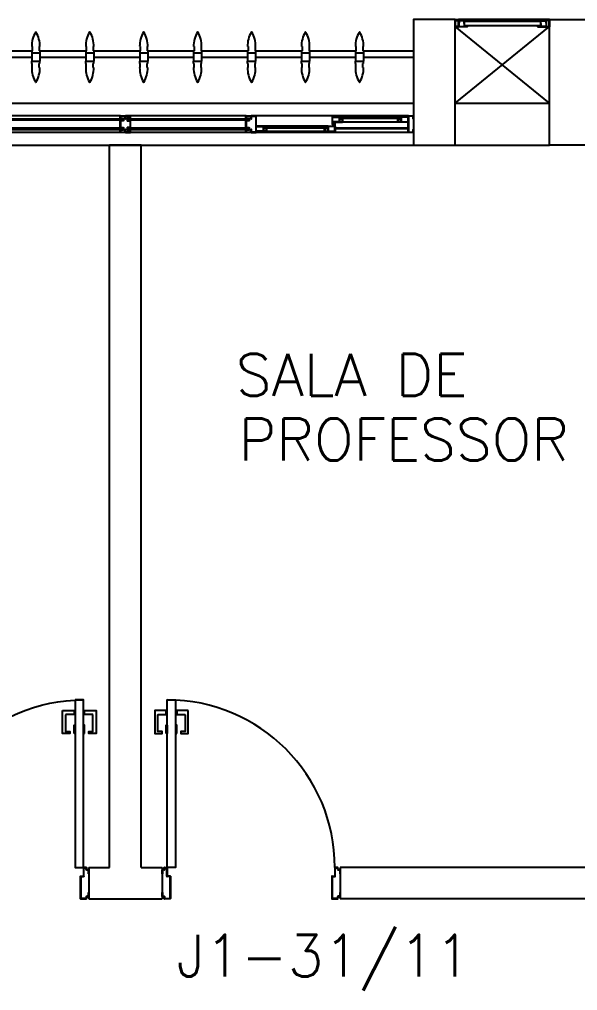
# Model space of a CAD drawing. Header units: millimetres. Extents: x 2801 to 3319, y 1187 to 1422.
# Drawn here: x 3012.444 to 3015.108, y 1353.362 to 1358 of the extents above; entities that cross this region are included whole.
import ezdxf

# ---------------------------------------------------------------- set-up
doc = ezdxf.new("R2010")
doc.units = ezdxf.units.MM
for name, color, linetype in [('AR-ALV', 2, 'Continuous'), ('AR-BRISES', 1, 'Continuous'), ('AR-ESQ', 1, 'Continuous'), ('AR-ESTC', 3, 'Continuous'), ('AR-PEITORIL', 1, 'Continuous'), ('AR-PORTA', 1, 'Continuous'), ('AR-SHAFT', 1, 'Continuous'), ('BR-PAINEL', 1, 'Continuous'), ('BR-SUPORTE', 1, 'Continuous'), ('DT-ESQ-BAGUETE-C', 2, 'Continuous'), ('DT-ESQ-BAGUETE-V', 1, 'Continuous'), ('DT-ESQ-CHAPA DOBRADA-V', 1, 'Continuous'), ('DT-ESQ-MARCO-V', 1, 'Continuous'), ('DT-ESQ-PERFIL CADEIRA-C', 2, 'Continuous'), ('DT-ESQ-PERFIL CADEIRA-V', 1, 'Continuous'), ('DT-ESQ-PERFIL U SIMPLES-C', 2, 'Continuous'), ('DT-ESQ-PERFIL U-C', 2, 'Continuous'), ('DT-ESQ-PERFIL U-V', 1, 'Continuous'), ('DT-ESQ-VENEZIANA-C', 2, 'Continuous'), ('DT-ESQ-VENEZIANA-V', 2, 'Continuous'), ('DT-ESQ-VIDRO-C', 2, 'Continuous'), ('DT-ESQ-VIDRO-V', 2, 'Continuous'), ('ENDEREÇO', 2, 'Continuous'), ('maçaneta', 1, 'Continuous'), ('mov', 1, 'Continuous'), ('PM-PERFIL U-C', 2, 'Continuous'), ('pm1', 2, 'Continuous'), ('TEXTO', 2, 'Continuous')]:
    doc.layers.add(name, color=color, linetype=linetype)
doc.styles.add('UNB-100', font='simplex.shx', dxfattribs={"height": 0.2})
doc.styles.add('UNB1-100', font='simplex.shx', dxfattribs={"height": 0.2})

# ---------------------------------------------------------------- blocks, each defined once
blk = doc.blocks.new('EF23-P')
at = {"layer": 'DT-ESQ-BAGUETE-C', "ltscale": 0.1}
for points in [[(0.4225, -0.08), (0.409, -0.08), (0.409, -0.0785), (0.422, -0.0785, 0.414214), (0.4225, -0.078), (0.4225, -0.067, 0.414214), (0.422, -0.0665), (0.409, -0.0665), (0.409, -0.065), (0.4225, -0.065, -0.414214), (0.424, -0.0665), (0.424, -0.0785, -0.414214)], [(0.7015, -0.08), (0.715, -0.08), (0.715, -0.0785), (0.702, -0.0785, -0.414214), (0.7015, -0.078), (0.7015, -0.067, -0.414214), (0.702, -0.0665), (0.715, -0.0665), (0.715, -0.065), (0.7015, -0.065, 0.414214), (0.7, -0.0665), (0.7, -0.0785, 0.414214)], [(0.0735, -0.125), (0.06, -0.125), (0.06, -0.1235), (0.073, -0.1235, 0.414214), (0.0735, -0.123), (0.0735, -0.112, 0.414214), (0.073, -0.1115), (0.06, -0.1115), (0.06, -0.11), (0.0735, -0.11, -0.414214), (0.075, -0.1115), (0.075, -0.1235, -0.414214)], [(0.339, -0.125), (0.3525, -0.125), (0.3525, -0.1235), (0.3395, -0.1235, -0.414214), (0.339, -0.123), (0.339, -0.112, -0.414214), (0.3395, -0.1115), (0.3525, -0.1115), (0.3525, -0.11), (0.339, -0.11, 0.414214), (0.3375, -0.1115), (0.3375, -0.1235, 0.414214)]]:
    blk.add_lwpolyline(points, format="xyb", close=True, dxfattribs=at)
at = {"layer": 'DT-ESQ-BAGUETE-V', "ltscale": 0.1}
for p, q in [((0.4225, -0.065), (0.7015, -0.065)), ((0.0735, -0.11), (0.339, -0.11))]:
    blk.add_line(p, q, dxfattribs=at)
at = {"layer": 'DT-ESQ-CHAPA DOBRADA-V', "ltscale": 0.1}
for p, q in [((0.025, -0.077), (0.374, -0.077)), ((0.025, -0.08), (0.374, -0.08))]:
    blk.add_line(p, q, dxfattribs=at)
at = {"layer": 'DT-ESQ-MARCO-V', "ltscale": 0.1}
for p, q in [((0.7985, -0.06), (1.3515, -0.06)), ((1.3985, -0.06), (1.9515, -0.06)), ((0.7985, -0.14), (1.3515, -0.14)), ((1.3985, -0.14), (1.9515, -0.14))]:
    blk.add_line(p, q, dxfattribs=at)
at = {"layer": 'DT-ESQ-PERFIL CADEIRA-C', "ltscale": 0.1}
for p, q in [((0.376, -0.0885), (0.4225, -0.0885)), ((0.75, -0.0885), (0.7015, -0.0885)), ((0.025, -0.1335), (0.0735, -0.1335)), ((0.3855, -0.1335), (0.339, -0.1335))]:
    blk.add_line(p, q, dxfattribs=at)
for points in [[(0.4225, -0.087, -1), (0.4225, -0.09), (0.376, -0.09, -0.414214), (0.374, -0.088), (0.374, -0.067, -0.414214), (0.376, -0.065), (0.4075, -0.065, -0.414214), (0.409, -0.0665), (0.409, -0.087)], [(0.409, -0.0885, -0.198913), (0.4079, -0.0881, -0.198913), (0.4075, -0.087), (0.4075, -0.067, 0.414214), (0.407, -0.0665), (0.376, -0.0665, 0.414214), (0.3755, -0.067), (0.3755, -0.088, 0.414214), (0.376, -0.0885)], [(0.7015, -0.09), (0.75, -0.09), (0.75, -0.0885), (0.715, -0.0885, 0.198912), (0.7161, -0.0881, 0.198913), (0.7165, -0.087), (0.7165, -0.067, -0.414214), (0.717, -0.0665), (0.75, -0.0665), (0.75, -0.065), (0.7165, -0.065, 0.414214), (0.715, -0.0665), (0.715, -0.0785), (0.715, -0.08), (0.715, -0.087), (0.7015, -0.087, 1)], [(0.0735, -0.135), (0.025, -0.135), (0.025, -0.1335), (0.06, -0.1335, -0.198912), (0.0589, -0.1331, -0.198913), (0.0585, -0.132), (0.0585, -0.112, 0.414214), (0.058, -0.1115), (0.025, -0.1115), (0.025, -0.11), (0.0585, -0.11, -0.414214), (0.06, -0.1115), (0.06, -0.1235), (0.06, -0.125), (0.06, -0.132), (0.0735, -0.132, -1)], [(0.339, -0.132, 1), (0.339, -0.135), (0.3855, -0.135, 0.414214), (0.3875, -0.133), (0.3875, -0.112, 0.414214), (0.3855, -0.11), (0.354, -0.11, 0.414214), (0.3525, -0.1115), (0.3525, -0.132)], [(0.3525, -0.1335, 0.198913), (0.3536, -0.1331, 0.198913), (0.354, -0.132), (0.354, -0.112, -0.414214), (0.3545, -0.1115), (0.3855, -0.1115, -0.414214), (0.386, -0.112), (0.386, -0.133, -0.414214), (0.3855, -0.1335)]]:
    blk.add_lwpolyline(points, format="xyb", close=True, dxfattribs=at)
at = {"layer": 'DT-ESQ-PERFIL CADEIRA-V', "ltscale": 0.1}
for p, q in [((0.4075, -0.09), (0.7015, -0.09)), ((0.0735, -0.135), (0.339, -0.135))]:
    blk.add_line(p, q, dxfattribs=at)
at = {"layer": 'DT-ESQ-PERFIL U SIMPLES-C', "ltscale": 0.1}
for points in [[(0.376, -0.102), (0.384, -0.102), (0.384, -0.1005), (0.376, -0.1005, -0.414214), (0.3755, -0.1), (0.3755, -0.092, -0.414214), (0.376, -0.0915), (0.384, -0.0915), (0.384, -0.09), (0.376, -0.09, 0.414214), (0.374, -0.092), (0.374, -0.1, 0.414214)], [(0.3855, -0.098), (0.3775, -0.098), (0.3775, -0.0995), (0.3855, -0.0995, -0.414214), (0.386, -0.1), (0.386, -0.108, -0.414214), (0.3855, -0.1085), (0.3775, -0.1085), (0.3775, -0.11), (0.3855, -0.11, 0.414214), (0.3875, -0.108), (0.3875, -0.1, 0.414214)]]:
    blk.add_lwpolyline(points, format="xyb", close=True, dxfattribs=at)
at = {"layer": 'DT-ESQ-PERFIL U-C', "ltscale": 0.1}
for points in [[(0, -0.0615, -0.414214), (0.0015, -0.06), (0.0235, -0.06, -0.414214), (0.025, -0.0615), (0.025, -0.1385, -0.414214), (0.0235, -0.14), (0.0015, -0.14, -0.414214), (0, -0.1385), (0, -0.125), (0.0015, -0.125), (0.0015, -0.138, 0.414214), (0.002, -0.1385), (0.023, -0.1385, 0.414214), (0.0235, -0.138), (0.0235, -0.062, 0.414214), (0.023, -0.0615), (0.002, -0.0615, 0.414214), (0.0015, -0.062), (0.0015, -0.075), (0, -0.075)], [(0.775, -0.0615, 0.414214), (0.7735, -0.06), (0.7515, -0.06, 0.414214), (0.75, -0.0615), (0.75, -0.1385, 0.414214), (0.7515, -0.14), (0.7735, -0.14, 0.414214), (0.775, -0.1385), (0.775, -0.125), (0.7735, -0.125), (0.7735, -0.138, -0.414214), (0.773, -0.1385), (0.752, -0.1385, -0.414214), (0.7515, -0.138), (0.7515, -0.062, -0.414214), (0.752, -0.0615), (0.773, -0.0615, -0.414214), (0.7735, -0.062), (0.7735, -0.075), (0.775, -0.075)], [(0.8, -0.1285), (0.8, -0.1385, -0.414214), (0.7985, -0.14), (0.7765, -0.14, -0.414214), (0.775, -0.1385), (0.775, -0.125), (0.7765, -0.125), (0.7765, -0.138, 0.414214), (0.777, -0.1385), (0.798, -0.1385, 0.414214), (0.7985, -0.138), (0.7985, -0.1285), (0.7855, -0.1285, -0.414214), (0.784, -0.127), (0.784, -0.117, -0.414214), (0.7855, -0.1155), (0.7985, -0.1155), (0.7985, -0.0845), (0.7855, -0.0845, -0.414214), (0.784, -0.083), (0.784, -0.073, -0.414214), (0.7855, -0.0715), (0.7985, -0.0715), (0.7985, -0.062, 0.414214), (0.798, -0.0615), (0.777, -0.0615, 0.414214), (0.7765, -0.062), (0.7765, -0.075), (0.775, -0.075), (0.775, -0.0615, -0.414214), (0.7765, -0.06), (0.7985, -0.06, -0.414214), (0.8, -0.0615), (0.8, -0.0715, -0.414214), (0.7985, -0.073), (0.7855, -0.073), (0.7855, -0.083), (0.7985, -0.083), (0.7985, -0.083, -0.414214), (0.8, -0.0845), (0.8, -0.1155, -0.414214), (0.7985, -0.117), (0.7985, -0.117), (0.7855, -0.117), (0.7855, -0.127), (0.7985, -0.127, -0.414214)], [(1.35, -0.1285), (1.35, -0.1385, 0.414214), (1.3515, -0.14), (1.3735, -0.14, 0.414214), (1.375, -0.1385), (1.375, -0.125), (1.3735, -0.125), (1.3735, -0.138, -0.414214), (1.373, -0.1385), (1.352, -0.1385, -0.414214), (1.3515, -0.138), (1.3515, -0.1285), (1.3645, -0.1285, 0.414214), (1.366, -0.127), (1.366, -0.117, 0.414214), (1.3645, -0.1155), (1.3515, -0.1155), (1.3515, -0.0845), (1.3645, -0.0845, 0.414214), (1.366, -0.083), (1.366, -0.073, 0.414214), (1.3645, -0.0715), (1.3515, -0.0715), (1.3515, -0.062, -0.414214), (1.352, -0.0615), (1.373, -0.0615, -0.414214), (1.3735, -0.062), (1.3735, -0.075), (1.375, -0.075), (1.375, -0.0615, 0.414214), (1.3735, -0.06), (1.3515, -0.06, 0.414214), (1.35, -0.0615), (1.35, -0.0715, 0.414214), (1.3515, -0.073), (1.3645, -0.073), (1.3645, -0.083), (1.3515, -0.083), (1.3515, -0.083, 0.414214), (1.35, -0.0845), (1.35, -0.1155, 0.414214), (1.3515, -0.117), (1.3515, -0.117), (1.3645, -0.117), (1.3645, -0.127), (1.3515, -0.127, 0.414214)], [(1.4, -0.1285), (1.4, -0.1385, -0.414214), (1.3985, -0.14), (1.3765, -0.14, -0.414214), (1.375, -0.1385), (1.375, -0.125), (1.3765, -0.125), (1.3765, -0.138, 0.414214), (1.377, -0.1385), (1.398, -0.1385, 0.414214), (1.3985, -0.138), (1.3985, -0.1285), (1.3855, -0.1285, -0.414214), (1.384, -0.127), (1.384, -0.117, -0.414214), (1.3855, -0.1155), (1.3985, -0.1155), (1.3985, -0.0845), (1.3855, -0.0845, -0.414214), (1.384, -0.083), (1.384, -0.073, -0.414214), (1.3855, -0.0715), (1.3985, -0.0715), (1.3985, -0.062, 0.414214), (1.398, -0.0615), (1.377, -0.0615, 0.414214), (1.3765, -0.062), (1.3765, -0.075), (1.375, -0.075), (1.375, -0.0615, -0.414214), (1.3765, -0.06), (1.3985, -0.06, -0.414214), (1.4, -0.0615), (1.4, -0.0715, -0.414214), (1.3985, -0.073), (1.3855, -0.073), (1.3855, -0.083), (1.3985, -0.083), (1.3985, -0.083, -0.414214), (1.4, -0.0845), (1.4, -0.1155, -0.414214), (1.3985, -0.117), (1.3985, -0.117), (1.3855, -0.117), (1.3855, -0.127), (1.3985, -0.127, -0.414214)]]:
    blk.add_lwpolyline(points, format="xyb", close=True, dxfattribs=at)
at = {"layer": 'DT-ESQ-PERFIL U-V', "ltscale": 0.1}
for p, q in [((0.0235, -0.06), (0.7515, -0.06)), ((0.0235, -0.14), (0.7515, -0.14))]:
    blk.add_line(p, q, dxfattribs=at)
at = {"layer": 'DT-ESQ-VIDRO-C', "ltscale": 0.1}
for points in [[(0.7125, -0.085), (0.7125, -0.082), (0.4115, -0.082), (0.4115, -0.085)], [(1.3625, -0.081), (1.3625, -0.075), (0.7875, -0.075), (0.7875, -0.081)], [(1.9625, -0.081), (1.9625, -0.075), (1.3875, -0.075), (1.3875, -0.081)], [(0.063, -0.13), (0.063, -0.127), (0.3495, -0.127), (0.3495, -0.13)]]:
    blk.add_lwpolyline(points, close=True, dxfattribs=at)
at = {"layer": 'DT-ESQ-VIDRO-V', "ltscale": 0.1}
for points in [[(1.3625, -0.119), (1.3625, -0.125), (0.7875, -0.125), (0.7875, -0.119)], [(1.9625, -0.119), (1.9625, -0.125), (1.3875, -0.125), (1.3875, -0.119)]]:
    blk.add_lwpolyline(points, close=True, dxfattribs=at)
blk = doc.blocks.new('BR-MODULO8')
at = {"layer": 'BR-PAINEL'}
for p, q in [((-1.8217, 0.27), (-1.8192, 0.27)), ((-1.8217, 0.25), (-1.8217, 0.24)), ((-1.8217, 0.25), (-1.8192, 0.25)), ((-1.8217, 0.24), (-1.7833, 0.24)), ((-1.8217, 0.24), (-1.8217, 0.2)), ((-1.8192, 0.27), (-1.8192, 0.25)), ((-1.7858, 0.27), (-1.7858, 0.25)), ((-1.7833, 0.27), (-1.7858, 0.27)), ((-1.7833, 0.25), (-1.7858, 0.25)), ((-1.7833, 0.25), (-1.7833, 0.24)), ((-1.7833, 0.24), (-1.7833, 0.2)), ((-1.5642, 0.27), (-1.5617, 0.27)), ((-1.5642, 0.25), (-1.5642, 0.24)), ((-1.5642, 0.25), (-1.5617, 0.25)), ((-1.5642, 0.24), (-1.5258, 0.24)), ((-1.5642, 0.24), (-1.5642, 0.2)), ((-1.5617, 0.27), (-1.5617, 0.25)), ((-1.5283, 0.27), (-1.5283, 0.25)), ((-1.5258, 0.27), (-1.5283, 0.27)), ((-1.5258, 0.25), (-1.5283, 0.25)), ((-1.5258, 0.25), (-1.5258, 0.24)), ((-1.5258, 0.24), (-1.5258, 0.2)), ((-1.3067, 0.27), (-1.3042, 0.27)), ((-1.3067, 0.25), (-1.3067, 0.24)), ((-1.3067, 0.25), (-1.3042, 0.25)), ((-1.3067, 0.24), (-1.2683, 0.24)), ((-1.3067, 0.24), (-1.3067, 0.2)), ((-1.3042, 0.27), (-1.3042, 0.25)), ((-1.2708, 0.27), (-1.2708, 0.25)), ((-1.2683, 0.27), (-1.2708, 0.27)), ((-1.2683, 0.25), (-1.2708, 0.25)), ((-1.2683, 0.25), (-1.2683, 0.24)), ((-1.2683, 0.24), (-1.2683, 0.2)), ((-1.0492, 0.27), (-1.0467, 0.27)), ((-1.0492, 0.25), (-1.0492, 0.24)), ((-1.0492, 0.25), (-1.0467, 0.25)), ((-1.0492, 0.24), (-1.0108, 0.24)), ((-1.0492, 0.24), (-1.0492, 0.2)), ((-1.0467, 0.27), (-1.0467, 0.25)), ((-1.0133, 0.27), (-1.0133, 0.25)), ((-1.0108, 0.27), (-1.0133, 0.27)), ((-1.0108, 0.25), (-1.0133, 0.25)), ((-1.0108, 0.25), (-1.0108, 0.24)), ((-1.0108, 0.24), (-1.0108, 0.2)), ((-0.7917, 0.27), (-0.7892, 0.27)), ((-0.7917, 0.25), (-0.7917, 0.24)), ((-0.7917, 0.25), (-0.7892, 0.25)), ((-0.7917, 0.24), (-0.7533, 0.24)), ((-0.7917, 0.24), (-0.7917, 0.2)), ((-0.7892, 0.27), (-0.7892, 0.25)), ((-0.7558, 0.27), (-0.7558, 0.25)), ((-0.7533, 0.27), (-0.7558, 0.27)), ((-0.7533, 0.25), (-0.7558, 0.25)), ((-0.7533, 0.25), (-0.7533, 0.24)), ((-0.7533, 0.24), (-0.7533, 0.2)), ((-0.5342, 0.27), (-0.5317, 0.27)), ((-0.5342, 0.25), (-0.5317, 0.25)), ((-0.5342, 0.25), (-0.5342, 0.24)), ((-0.5342, 0.24), (-0.5342, 0.2)), ((-0.5342, 0.24), (-0.4958, 0.24)), ((-0.5317, 0.27), (-0.5317, 0.25)), ((-0.4958, 0.27), (-0.4983, 0.27)), ((-0.4983, 0.27), (-0.4983, 0.25)), ((-0.4958, 0.25), (-0.4983, 0.25)), ((-0.4958, 0.25), (-0.4958, 0.24)), ((-0.4958, 0.24), (-0.4958, 0.2)), ((-0.2767, 0.27), (-0.2742, 0.27)), ((-0.2767, 0.25), (-0.2767, 0.24)), ((-0.2767, 0.25), (-0.2742, 0.25)), ((-0.2767, 0.24), (-0.2383, 0.24)), ((-0.2767, 0.24), (-0.2767, 0.2)), ((-0.2742, 0.27), (-0.2742, 0.25)), ((-0.2408, 0.27), (-0.2408, 0.25)), ((-0.2383, 0.27), (-0.2408, 0.27)), ((-0.2383, 0.25), (-0.2408, 0.25)), ((-0.2383, 0.25), (-0.2383, 0.24)), ((-0.2383, 0.24), (-0.2383, 0.2)), ((-1.8217, 0.2), (-1.7833, 0.2)), ((-1.8217, 0.19), (-1.8217, 0.2)), ((-1.8217, 0.19), (-1.8192, 0.19)), ((-1.8192, 0.17), (-1.8192, 0.19)), ((-1.7833, 0.19), (-1.7858, 0.19)), ((-1.7858, 0.17), (-1.7858, 0.19)), ((-1.7833, 0.19), (-1.7833, 0.2)), ((-1.5642, 0.2), (-1.5258, 0.2)), ((-1.5642, 0.19), (-1.5642, 0.2)), ((-1.5642, 0.19), (-1.5617, 0.19)), ((-1.5617, 0.17), (-1.5617, 0.19)), ((-1.5258, 0.19), (-1.5283, 0.19)), ((-1.5283, 0.17), (-1.5283, 0.19)), ((-1.5258, 0.19), (-1.5258, 0.2)), ((-1.3067, 0.2), (-1.2683, 0.2)), ((-1.3067, 0.19), (-1.3067, 0.2)), ((-1.3067, 0.19), (-1.3042, 0.19)), ((-1.3042, 0.17), (-1.3042, 0.19)), ((-1.2683, 0.19), (-1.2708, 0.19)), ((-1.2708, 0.17), (-1.2708, 0.19)), ((-1.2683, 0.19), (-1.2683, 0.2)), ((-1.0492, 0.2), (-1.0108, 0.2)), ((-1.0492, 0.19), (-1.0492, 0.2)), ((-1.0492, 0.19), (-1.0467, 0.19)), ((-1.0467, 0.17), (-1.0467, 0.19)), ((-1.0108, 0.19), (-1.0133, 0.19)), ((-1.0133, 0.17), (-1.0133, 0.19)), ((-1.0108, 0.19), (-1.0108, 0.2)), ((-0.7917, 0.2), (-0.7533, 0.2)), ((-0.7917, 0.19), (-0.7917, 0.2)), ((-0.7917, 0.19), (-0.7892, 0.19)), ((-0.7892, 0.17), (-0.7892, 0.19)), ((-0.7533, 0.19), (-0.7558, 0.19)), ((-0.7558, 0.17), (-0.7558, 0.19)), ((-0.7533, 0.19), (-0.7533, 0.2)), ((-0.5342, 0.19), (-0.5342, 0.2)), ((-0.5342, 0.2), (-0.4958, 0.2)), ((-0.5342, 0.19), (-0.5317, 0.19)), ((-0.5317, 0.17), (-0.5317, 0.19)), ((-0.4983, 0.17), (-0.4983, 0.19)), ((-0.4958, 0.19), (-0.4983, 0.19)), ((-0.4958, 0.19), (-0.4958, 0.2)), ((-0.2767, 0.2), (-0.2383, 0.2)), ((-0.2767, 0.19), (-0.2767, 0.2)), ((-0.2767, 0.19), (-0.2742, 0.19)), ((-0.2742, 0.17), (-0.2742, 0.19)), ((-0.2383, 0.19), (-0.2408, 0.19)), ((-0.2408, 0.17), (-0.2408, 0.19)), ((-0.2383, 0.19), (-0.2383, 0.2)), ((-1.8217, 0.17), (-1.8192, 0.17)), ((-1.7833, 0.17), (-1.7858, 0.17)), ((-1.5642, 0.17), (-1.5617, 0.17)), ((-1.5258, 0.17), (-1.5283, 0.17)), ((-1.3067, 0.17), (-1.3042, 0.17)), ((-1.2683, 0.17), (-1.2708, 0.17)), ((-1.0492, 0.17), (-1.0467, 0.17)), ((-1.0108, 0.17), (-1.0133, 0.17)), ((-0.7917, 0.17), (-0.7892, 0.17)), ((-0.7533, 0.17), (-0.7558, 0.17)), ((-0.5342, 0.17), (-0.5317, 0.17)), ((-0.4958, 0.17), (-0.4983, 0.17)), ((-0.2767, 0.17), (-0.2742, 0.17)), ((-0.2383, 0.17), (-0.2408, 0.17))]:
    blk.add_line(p, q, dxfattribs=at)
for centre, radius, start, end in [((-1.6967, 0.2739), 0.1251, 148.4721, 181.772), ((-1.8025, 0.3387), 0.001, 37.1012, 142.8988), ((-1.9083, 0.2739), 0.1251, 358.228, 31.5279), ((-1.4392, 0.2739), 0.1251, 148.4721, 181.772), ((-1.545, 0.3387), 0.001, 37.1012, 142.8988), ((-1.6508, 0.2739), 0.1251, 358.228, 31.5279), ((-1.1817, 0.2739), 0.1251, 148.4721, 181.772), ((-1.2875, 0.3387), 0.001, 37.1012, 142.8988), ((-1.3933, 0.2739), 0.1251, 358.228, 31.5279), ((-0.9242, 0.2739), 0.1251, 148.4721, 181.772), ((-1.03, 0.3387), 0.001, 37.1012, 142.8988), ((-1.1358, 0.2739), 0.1251, 358.228, 31.5279), ((-0.6667, 0.2739), 0.1251, 148.4721, 181.772), ((-0.7725, 0.3387), 0.001, 37.1012, 142.8988), ((-0.8783, 0.2739), 0.1251, 358.228, 31.5279), ((-0.4092, 0.2739), 0.1251, 148.4721, 181.772), ((-0.515, 0.3387), 0.001, 37.1012, 142.8988), ((-0.6208, 0.2739), 0.1251, 358.228, 31.5279), ((-0.1517, 0.2739), 0.1251, 148.4721, 181.772), ((-0.2575, 0.3387), 0.001, 37.1012, 142.8988), ((-0.3633, 0.2739), 0.1251, 358.228, 31.5279), ((-1.6967, 0.1661), 0.1251, 178.228, 211.5279), ((-1.9083, 0.1661), 0.1251, 328.4721, 1.772), ((-1.4392, 0.1661), 0.1251, 178.228, 211.5279), ((-1.6508, 0.1661), 0.1251, 328.4721, 1.772), ((-1.1817, 0.1661), 0.1251, 178.228, 211.5279), ((-1.3933, 0.1661), 0.1251, 328.4721, 1.772), ((-0.9242, 0.1661), 0.1251, 178.228, 211.5279), ((-1.1358, 0.1661), 0.1251, 328.4721, 1.772), ((-0.6667, 0.1661), 0.1251, 178.228, 211.5279), ((-0.8783, 0.1661), 0.1251, 328.4721, 1.772), ((-0.4092, 0.1661), 0.1251, 178.228, 211.5279), ((-0.6208, 0.1661), 0.1251, 328.4721, 1.772), ((-0.1517, 0.1661), 0.1251, 178.228, 211.5279), ((-0.3633, 0.1661), 0.1251, 328.4721, 1.772), ((-1.8025, 0.1013), 0.001, 217.1012, 322.8988), ((-1.545, 0.1013), 0.001, 217.1012, 322.8988), ((-1.2875, 0.1013), 0.001, 217.1012, 322.8988), ((-1.03, 0.1013), 0.001, 217.1012, 322.8988), ((-0.7725, 0.1013), 0.001, 217.1012, 322.8988), ((-0.515, 0.1013), 0.001, 217.1012, 322.8988), ((-0.2575, 0.1013), 0.001, 217.1012, 322.8988)]:
    blk.add_arc(centre, radius, start, end, dxfattribs=at)
at = {"layer": 'BR-SUPORTE'}
for p, q in [((-2.0408, 0.25), (-1.8192, 0.25)), ((-1.7833, 0.25), (-1.5617, 0.25)), ((-1.5258, 0.25), (-1.3042, 0.25)), ((-1.2683, 0.25), (-1.0467, 0.25)), ((-1.0108, 0.25), (-0.7892, 0.25)), ((-0.7533, 0.25), (-0.5317, 0.25)), ((-0.4958, 0.25), (-0.2742, 0.25)), ((-0.2383, 0.25), (0, 0.25)), ((-2.0408, 0.22), (-1.8217, 0.22)), ((-1.7833, 0.22), (-1.5642, 0.22)), ((-1.5258, 0.22), (-1.3067, 0.22)), ((-1.2683, 0.22), (-1.0492, 0.22)), ((-1.0108, 0.22), (-0.7917, 0.22)), ((-0.7533, 0.22), (-0.5342, 0.22)), ((-0.4958, 0.22), (-0.2767, 0.22)), ((-0.2383, 0.22), (0, 0.22))]:
    blk.add_line(p, q, dxfattribs=at)
blk = doc.blocks.new('PM3')
at = {"layer": 'maçaneta'}
for points in [[(0.02, 0.825), (-0.035, 0.825), (-0.035, 0.715), (0, 0.715), (0, 0.725), (-0.02, 0.725), (-0.02, 0.8035, -0.414214), (-0.0185, 0.805), (0.02, 0.805)], [(0.125, 0.825), (0.07, 0.825), (0.07, 0.805), (0.1085, 0.805, -0.414214), (0.11, 0.8035), (0.11, 0.725), (0.09, 0.725), (0.09, 0.715), (0.125, 0.715)]]:
    blk.add_lwpolyline(points, format="xyb", close=True, dxfattribs=at)
for points in [[(0.02, 0.715), (0.02, 0.755), (0.025, 0.755), (0.025, 0.715)], [(0.07, 0.715), (0.07, 0.755), (0.065, 0.755), (0.065, 0.715)]]:
    blk.add_lwpolyline(points, close=True, dxfattribs=at)
at = {"layer": 'mov'}
blk.add_arc((0.025, 0.075), 0.8, 0, 90, dxfattribs=at)
at = {"layer": 'PM-PERFIL U-C'}
for p, q in [((0, 0.045), (0, 0.0635)), ((0.0015, 0.065), (0.01, 0.065)), ((0.002, 0.063), (0.002, 0.045)), ((0.0105, 0.063), (0.002, 0.063)), ((0.01, 0.065), (0.01, 0.0735)), ((0.0115, 0.075), (0.0235, 0.075)), ((0.012, 0.073), (0.012, 0.0645)), ((0.023, 0.073), (0.012, 0.073)), ((0.023, 0.0335), (0.023, 0.073)), ((0.025, 0.0735), (0.025, 0.034)), ((0.825, 0.0735), (0.825, 0.034)), ((0.8385, 0.075), (0.8265, 0.075)), ((0.827, 0.073), (0.838, 0.073)), ((0.827, 0.0335), (0.827, 0.073)), ((0.838, 0.073), (0.838, 0.0645)), ((0.8395, 0.063), (0.848, 0.063)), ((0.84, 0.065), (0.84, 0.0735)), ((0.8485, 0.065), (0.84, 0.065)), ((0.848, 0.063), (0.848, 0.045)), ((0.85, 0.045), (0.85, 0.0635)), ((0.002, 0.045), (0, 0.045)), ((0.038, 0.032), (0.0245, 0.032)), ((0.0385, 0.034), (0.025, 0.034)), ((0.038, 0.032), (0.038, -0.073)), ((0.04, 0.0325), (0.04, -0.0735)), ((0.81, 0.0325), (0.81, -0.0735)), ((0.8115, 0.034), (0.825, 0.034)), ((0.812, 0.032), (0.8255, 0.032)), ((0.812, 0.032), (0.812, -0.073)), ((0.848, 0.045), (0.85, 0.045)), ((0, -0.045), (0.002, -0.045)), ((0, -0.0635), (0, -0.045)), ((0.002, -0.045), (0.002, -0.063)), ((0.85, -0.045), (0.848, -0.045)), ((0.848, -0.045), (0.848, -0.063)), ((0.85, -0.0635), (0.85, -0.045)), ((0.01, -0.065), (0.0015, -0.065)), ((0.002, -0.063), (0.0105, -0.063)), ((0.01, -0.0735), (0.01, -0.065)), ((0.0385, -0.075), (0.0115, -0.075)), ((0.012, -0.0645), (0.012, -0.073)), ((0.012, -0.073), (0.038, -0.073)), ((0.8115, -0.075), (0.8385, -0.075)), ((0.838, -0.073), (0.812, -0.073)), ((0.838, -0.0645), (0.838, -0.073)), ((0.848, -0.063), (0.8395, -0.063)), ((0.84, -0.0735), (0.84, -0.065)), ((0.84, -0.065), (0.8485, -0.065))]:
    blk.add_line(p, q, dxfattribs=at)
for centre, start, end in [((0.0015, 0.0635), 90, 180), ((0.0115, 0.0735), 90, 180), ((0.0105, 0.0645), 270, 0), ((0.0235, 0.0735), 360, 90), ((0.8265, 0.0735), 90, 180), ((0.8395, 0.0645), 180, 270), ((0.8385, 0.0735), 0, 90), ((0.8485, 0.0635), 0, 90), ((0.0245, 0.0335), 180, 270), ((0.0385, 0.0325), 0, 90), ((0.8115, 0.0325), 90, 180), ((0.8255, 0.0335), 270, 0), ((0.0015, -0.0635), 180, 270), ((0.0115, -0.0735), 180, 270), ((0.0105, -0.0645), 0, 90), ((0.0385, -0.0735), 269.9386, 0), ((0.8115, -0.0735), 180, 270.0614), ((0.8395, -0.0645), 90, 180), ((0.8385, -0.0735), 270, 0), ((0.8485, -0.0635), 270, 0)]:
    blk.add_arc(centre, 0.0015, start, end, dxfattribs=at)
at = {"layer": 'pm1'}
blk.add_lwpolyline([(0.065, 0.875), (0.065, 0.075), (0.025, 0.075), (0.025, 0.875)], close=True, dxfattribs=at)
blk = doc.blocks.new('EF01C-P')
at = {"layer": 'DT-ESQ-BAGUETE-C', "ltscale": 0.1}
for points in [[(0.0015, 0.035), (0.015, 0.035), (0.015, 0.0335), (0.0015, 0.0335), (0.0015, 0.005), (0.015, 0.005), (0.015, 0.0035), (0.0015, 0.0035, -0.414214), (0, 0.005), (0, 0.0335, -0.414214)], [(0.4485, 0.035), (0.435, 0.035), (0.435, 0.0335), (0.4485, 0.0335), (0.4485, 0.005), (0.435, 0.005), (0.435, 0.0035), (0.4485, 0.0035, 0.414214), (0.45, 0.005), (0.45, 0.0335, 0.414214)]]:
    blk.add_lwpolyline(points, format="xyb", close=True, dxfattribs=at)
at = {"layer": 'DT-ESQ-PERFIL CADEIRA-C', "ltscale": 0.1}
for points in [[(0.01, 0.0015), (0.01, 0.003), (0.0015, 0.003, 1), (0.0015, 0), (0.015, 0, 0.414214), (0.0165, 0.0015), (0.0165, 0.0335), (0.043, 0.0335)], [(0.043, 0.0065), (0.018, 0.0065), (0.018, 0.0165), (0.0165, 0.0165), (0.0165, 0.0065, 0.414214), (0.018, 0.005), (0.043, 0.005), (0.0565, 0.005, 1), (0.0565, 0.008), (0.043, 0.008), (0.043, 0.02), (0.043, 0.032), (0.0565, 0.032, 1), (0.0565, 0.035), (0.043, 0.035), (0.0165, 0.035, 0.414214), (0.015, 0.0335), (0.015, 0.0015), (0.0015, 0.0015)], [(0.0415, 0.02), (0.0415, 0.032, -0.414214), (0.043, 0.0335), (0.0565, 0.0335)], [(0.0415, 0.02), (0.0415, 0.008, 0.414214), (0.043, 0.0065), (0.0565, 0.0065)], [(0.407, 0.0065), (0.432, 0.0065), (0.432, 0.0165), (0.4335, 0.0165), (0.4335, 0.0065, -0.414214), (0.432, 0.005), (0.407, 0.005), (0.3935, 0.005, -1), (0.3935, 0.008), (0.407, 0.008), (0.407, 0.02), (0.407, 0.032), (0.3935, 0.032, -1), (0.3935, 0.035), (0.407, 0.035), (0.4335, 0.035, -0.414214), (0.435, 0.0335), (0.435, 0.0015), (0.4485, 0.0015)], [(0.4085, 0.02), (0.4085, 0.032, 0.414214), (0.407, 0.0335), (0.3935, 0.0335)], [(0.4085, 0.02), (0.4085, 0.008, -0.414214), (0.407, 0.0065), (0.3935, 0.0065)], [(0.44, 0.0015), (0.44, 0.003), (0.4485, 0.003, -1), (0.4485, 0), (0.435, 0, -0.414214), (0.4335, 0.0015), (0.4335, 0.0335), (0.407, 0.0335)]]:
    blk.add_lwpolyline(points, format="xyb", dxfattribs=at)
at = {"layer": 'DT-ESQ-PERFIL CADEIRA-V', "ltscale": 0.1}
blk.add_line((0.015, 0), (0.435, 0), dxfattribs=at)
at = {"layer": 'DT-ESQ-VENEZIANA-C', "ltscale": 0.1}
for p, q in [((0.043, 0.0105), (0.407, 0.0105)), ((0.043, 0.009), (0.407, 0.009))]:
    blk.add_line(p, q, dxfattribs=at)
at = {"layer": 'DT-ESQ-VENEZIANA-V', "ltscale": 0.1}
blk.add_line((0.043, 0.031), (0.407, 0.031), dxfattribs=at)

msp = doc.modelspace()

# ---------------------------------------------------------------- linework, layer by layer
at = {"layer": 'AR-ALV'}
for p, q in [((3014.5249, 1357.5998), (3014.9749, 1357.5998)), ((3012.8749, 1353.9498), (3012.8749, 1357.3998)), ((3013.0249, 1357.3998), (3012.8749, 1357.3998)), ((3013.0249, 1353.9498), (3013.0249, 1357.3998)), ((3014.5249, 1357.3998), (3014.9749, 1357.3998)), ((3012.7749, 1353.9498), (3012.7749, 1353.7998)), ((3012.7749, 1353.9498), (3012.8749, 1353.9498)), ((3013.0249, 1353.9498), (3013.1249, 1353.9498)), ((3013.1249, 1353.9498), (3013.1249, 1353.7998)), ((3015.8749, 1353.9498), (3013.9749, 1353.9498)), ((3013.9749, 1353.9498), (3013.9749, 1353.7998)), ((3012.7749, 1353.7998), (3013.1249, 1353.7998)), ((3017.1499, 1353.7998), (3013.9749, 1353.7998))]:
    msp.add_line(p, q, dxfattribs=at)
at = {"layer": 'AR-ESTC'}
for points in [[(3014.5249, 1357.9998), (3014.3249, 1357.9998), (3014.3249, 1357.3998), (3014.5249, 1357.3998)], [(3014.9749, 1357.9998), (3015.1749, 1357.9998), (3015.1749, 1357.3998), (3014.9749, 1357.3998)]]:
    msp.add_lwpolyline(points, close=True, dxfattribs=at)
at = {"layer": 'AR-PEITORIL'}
for p, q in [((3009.1749, 1357.5998), (3014.3249, 1357.5998)), ((3009.1749, 1357.3998), (3014.3249, 1357.3998))]:
    msp.add_line(p, q, dxfattribs=at)
at = {"layer": 'AR-SHAFT'}
for p, q in [((3014.5249, 1357.5998), (3014.9749, 1357.9663)), ((3014.9749, 1357.5998), (3014.5249, 1357.9663))]:
    msp.add_line(p, q, dxfattribs=at)

# ---------------------------------------------------------------- block references
at = {"layer": 'AR-BRISES'}
msp.add_blockref('BR-MODULO8', (3014.3249, 1357.5998), dxfattribs=at)
at = {"layer": 'AR-ESQ', "rotation": 180}
for name, p in [('EF01C-P', (3014.9749, 1357.9998)), ('EF23-P', (3014.3249, 1357.3998))]:
    msp.add_blockref(name, p, dxfattribs=at)
at = {"layer": 'AR-PORTA', "xscale": -1}
msp.add_blockref('PM3', (3012.7749, 1353.8748), dxfattribs=at)
at = {"layer": 'AR-PORTA'}
msp.add_blockref('PM3', (3013.1249, 1353.8748), dxfattribs=at)

# ---------------------------------------------------------------- texts
at = {"layer": 'ENDEREÇO', "style": 'UNB1-100'}
msp.add_text('J1-31/11', height=0.2, dxfattribs=at).set_placement((3013.1937, 1353.4283))
at = {"layer": 'TEXTO', "style": 'UNB-100'}
for s, p in [('SALA DE', (3013.4767, 1356.2026)), ('PROFESSOR', (3013.4906, 1355.8936))]:
    msp.add_text(s, height=0.2, dxfattribs=at).set_placement(p)

doc.saveas('drawing.dxf')
